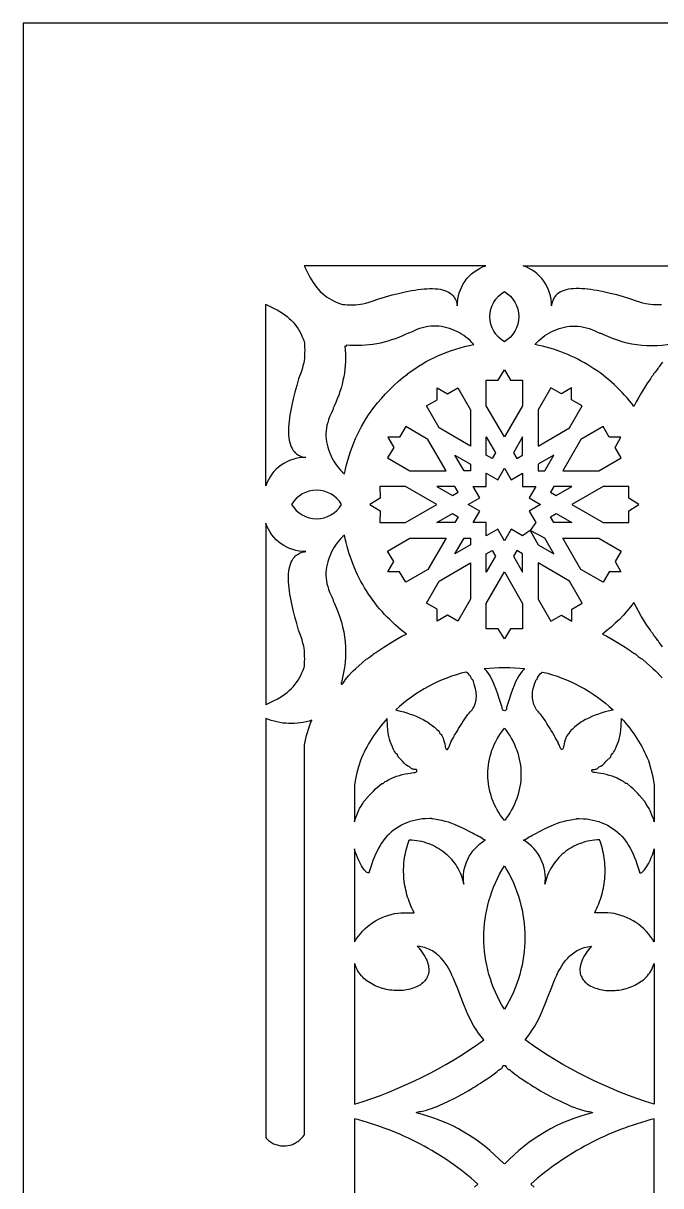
# Model space of a CAD drawing. Extents: x -580 to 993, y -400 to 388.
# Drawn here: x 598.1 to 676.9, y -149.1 to -5.3 of the extents above; entities that cross this region are included whole.
import ezdxf

# ---------------------------------------------------------------- set-up
doc = ezdxf.new("R2010")
doc.units = 0
doc.layers.add('LAYER_1', color=18, linetype='CONTINUOUS')

msp = doc.modelspace()

# ---------------------------------------------------------------- linework, layer by layer
at = {"layer": 'LAYER_1'}
for points in [[(598.06, -400.26), (993.06, -400.26), (993.06, -5.26), (598.06, -5.26)], [(643.39, -50.6), (643.92, -50.08), (644.47, -49.59), (645.03, -49.11), (645.62, -48.66), (645.59, -48.65), (646.04, -48.32), (646.5, -48), (646.97, -47.7), (647.45, -47.41), (647.93, -47.13), (648.43, -46.87), (648.93, -46.62), (649.44, -46.38), (649.96, -46.16), (650.49, -45.95), (651.03, -45.76), (651.57, -45.58), (652.12, -45.42), (652.67, -45.27), (653.24, -45.13), (653.81, -45.02), (653.58, -44.77), (653.35, -44.53), (653.1, -44.31), (652.84, -44.1), (652.58, -43.91), (652.3, -43.73), (652.02, -43.56), (651.73, -43.4), (651.43, -43.27), (651.12, -43.14), (650.81, -43.03), (650.49, -42.94), (650.16, -42.86), (649.83, -42.8), (649.5, -42.75), (649.16, -42.73), (648.82, -42.72), (648.48, -42.74), (648.13, -42.78), (647.79, -42.85), (647.45, -42.93), (647.1, -43.04), (646.76, -43.17), (646.41, -43.33), (646.17, -43.44), (645.96, -43.53), (645.79, -43.59), (645.69, -43.61), (645.59, -43.65), (645.41, -43.73), (644.98, -43.94), (644.53, -44.13), (644.09, -44.3), (643.64, -44.45), (643.18, -44.59), (642.72, -44.72), (642.26, -44.83), (641.8, -44.92), (641.33, -45), (640.86, -45.06), (640.39, -45.1), (639.91, -45.13), (639.44, -45.14), (638.97, -45.14), (638.49, -45.12), (638.02, -45.08), (638.03, -45.24), (637.87, -45.23), (637.91, -45.7), (637.93, -46.17), (637.94, -46.65), (637.92, -47.12), (637.9, -47.59), (637.85, -48.06), (637.79, -48.53), (637.71, -49), (637.62, -49.47), (637.51, -49.93), (637.39, -50.39), (637.25, -50.84), (637.09, -51.29), (636.92, -51.74), (636.73, -52.18), (636.53, -52.62), (636.44, -52.8), (636.42, -52.86), (636.41, -52.9), (636.39, -52.99), (636.32, -53.16), (636.23, -53.38), (636.12, -53.62), (635.97, -53.96), (635.84, -54.31), (635.73, -54.65), (635.64, -55), (635.58, -55.34), (635.53, -55.68), (635.52, -56.03), (635.52, -56.37), (635.55, -56.7), (635.59, -57.04), (635.65, -57.37), (635.73, -57.69), (635.83, -58.01), (635.94, -58.33), (636.06, -58.63), (636.2, -58.93), (636.35, -59.22), (636.52, -59.51), (636.7, -59.78), (636.9, -60.05), (637.11, -60.31), (637.33, -60.55), (637.56, -60.79), (637.81, -61.01), (637.93, -60.44), (638.06, -59.88), (638.21, -59.32), (638.37, -58.77), (638.55, -58.23), (638.75, -57.7), (638.96, -57.17), (639.18, -56.65), (639.41, -56.14), (639.66, -55.63), (639.93, -55.14), (640.21, -54.65), (640.5, -54.17), (640.8, -53.71), (641.11, -53.25), (641.44, -52.8), (641.45, -52.82), (641.91, -52.24), (642.38, -51.67), (642.88, -51.13)], [(657.59, -56.45), (655.35, -52.58), (655.35, -49.41), (656.82, -49.41), (657.59, -48.16), (658.37, -49.41), (659.83, -49.41), (659.83, -52.58)], [(653.42, -57.57), (649.54, -55.33), (647.96, -52.6), (649.26, -51.84), (649.26, -50.37), (650.54, -51.11), (651.84, -50.35), (653.42, -53.09)], [(661.77, -57.57), (665.65, -55.33), (667.23, -52.6), (665.92, -51.84), (665.92, -50.37), (664.65, -51.11), (663.35, -50.35), (661.77, -53.09)], [(650.37, -60.63), (648.13, -56.75), (645.39, -55.17), (644.63, -56.47), (643.17, -56.47), (643.9, -57.74), (643.15, -59.04), (645.89, -60.63)], [(667.06, -56.75), (664.82, -60.63), (669.3, -60.63), (672.04, -59.04), (671.29, -57.74), (672.02, -56.47), (670.55, -56.47), (669.8, -55.17)], [(656.07, -59.1), (655.35, -58.69), (655.35, -56.44), (656.48, -58.39)], [(659.12, -59.1), (659.83, -58.69), (659.83, -56.44), (658.71, -58.39)], [(653.42, -60.63), (652.6, -60.63), (651.48, -58.68), (653.42, -59.8)], [(661.77, -60.63), (662.59, -60.63), (663.71, -58.68), (661.77, -59.8)], [(663.71, -70.92), (662.59, -68.98), (660.8, -68.01), (659.84, -68.68), (658.42, -67.86), (657.6, -69.28), (656.77, -67.86), (655.35, -68.68), (655.35, -67.04), (653.72, -67.04), (654.54, -65.62), (653.12, -64.8), (654.54, -63.98), (653.72, -62.56), (655.35, -62.56), (655.35, -60.92), (656.77, -61.74), (657.59, -60.32), (658.42, -61.74), (659.83, -60.92), (659.83, -62.56), (661.47, -62.56), (660.65, -63.98), (662.07, -64.8), (660.65, -65.62), (661.47, -67.04), (660.8, -68.01), (661.77, -69.8)], [(649.25, -64.8), (645.37, -62.56), (642.2, -62.56), (642.21, -64.03), (640.95, -64.8), (642.21, -65.57), (642.2, -67.04), (645.37, -67.04)], [(651.89, -63.27), (651.48, -62.56), (649.24, -62.56), (651.18, -63.68)], [(663.3, -63.27), (664.01, -63.68), (665.95, -62.56), (663.71, -62.56)], [(674.24, -64.8), (672.98, -64.03), (672.99, -62.56), (669.82, -62.56), (665.94, -64.8), (669.82, -67.04), (672.99, -67.04), (672.98, -65.57)], [(651.89, -66.33), (651.48, -67.04), (649.24, -67.04), (651.18, -65.92)], [(663.3, -66.33), (664.01, -65.92), (665.95, -67.04), (663.71, -67.04)], [(650.37, -68.97), (648.13, -72.85), (645.39, -74.43), (644.63, -73.13), (643.17, -73.13), (643.9, -71.86), (643.15, -70.56), (645.89, -68.97)], [(653.42, -68.97), (653.42, -69.8), (651.48, -70.92), (652.6, -68.97)], [(667.06, -72.85), (664.82, -68.98), (669.3, -68.98), (672.04, -70.56), (671.29, -71.86), (672.02, -73.13), (670.55, -73.13), (669.8, -74.43)], [(656.07, -70.5), (656.48, -71.21), (655.35, -73.16), (655.35, -70.91)], [(659.12, -70.5), (658.71, -71.21), (659.84, -73.16), (659.84, -70.91)], [(649.54, -74.27), (653.42, -72.03), (653.42, -76.51), (651.84, -79.25), (650.54, -78.49), (649.26, -79.23), (649.26, -77.76), (647.96, -77.01)], [(657.6, -81.44), (656.82, -80.19), (655.35, -80.19), (655.35, -77.03), (657.6, -73.15), (659.84, -77.03), (659.84, -80.19), (658.37, -80.19)], [(665.65, -74.27), (661.77, -72.03), (661.77, -76.51), (663.35, -79.25), (664.65, -78.49), (665.93, -79.23), (665.93, -77.76), (667.23, -77.01)], [(644.15, -90.2), (644.41, -90.28), (644.74, -90.37), (645.14, -90.47), (645.54, -90.59), (645.95, -90.73), (646.37, -90.88), (646.77, -91.05), (647.16, -91.22), (647.54, -91.41), (647.89, -91.59), (648.12, -91.74), (648.38, -91.93), (648.66, -92.14), (648.93, -92.37), (649.18, -92.59), (649.38, -92.78), (649.51, -92.93), (649.55, -92.99), (649.56, -93.03), (649.57, -93.07), (649.6, -93.12), (649.63, -93.16), (649.67, -93.19), (649.71, -93.22), (649.76, -93.26), (649.84, -93.38), (649.93, -93.53), (650.01, -93.72), (650.08, -93.93), (650.15, -94.16), (650.21, -94.4), (650.25, -94.64), (650.28, -94.79), (650.32, -94.93), (650.37, -95.03), (650.42, -95.1), (650.45, -95.12), (650.48, -95.13), (650.51, -95.13), (650.54, -95.11), (650.58, -95.07), (650.61, -95.02), (650.7, -94.85), (650.83, -94.55), (650.92, -94.31), (650.95, -94.22), (651.01, -94.1), (651.09, -93.97), (651.17, -93.84), (651.3, -93.63), (651.35, -93.54), (651.36, -93.48), (651.38, -93.42), (651.43, -93.33), (651.51, -93.2), (651.61, -93.07), (651.78, -92.82), (651.83, -92.73), (651.85, -92.68), (651.87, -92.62), (651.93, -92.51), (652.14, -92.21), (652.34, -91.91), (652.4, -91.81), (652.42, -91.75), (652.45, -91.68), (652.52, -91.56), (652.78, -91.2), (653.09, -90.8), (653.24, -90.62), (653.38, -90.47), (653.5, -90.34), (653.61, -90.2), (653.71, -90.05), (653.8, -89.89), (653.88, -89.72), (653.94, -89.54), (654, -89.36), (654.05, -89.17), (654.09, -88.98), (654.11, -88.78), (654.13, -88.59), (654.13, -88.39), (654.12, -88.19), (654.1, -87.98), (654.07, -87.79), (654.02, -87.59), (653.87, -87.03), (653.76, -86.69), (653.72, -86.58), (653.68, -86.51), (653.64, -86.46), (653.6, -86.44), (653.55, -86.41), (653.52, -86.36), (653.49, -86.3), (653.48, -86.24), (653.48, -86.2), (653.46, -86.15), (653.39, -86.04), (653.29, -85.9), (653.17, -85.77), (652.99, -85.61), (652.92, -85.56), (652.86, -85.53), (652.26, -85.68), (651.65, -85.86), (651.06, -86.05), (650.47, -86.27), (649.89, -86.5), (649.32, -86.75), (648.75, -87.02), (648.2, -87.3), (647.65, -87.6), (647.12, -87.93), (646.59, -88.26), (646.08, -88.62), (645.58, -88.99), (645.09, -89.38), (644.62, -89.78)], [(657.6, -90.31), (657.47, -90.28), (657.42, -90.25), (657.39, -90.21), (657.35, -90.15), (657.33, -90.09), (657.33, -90.03), (657.33, -89.9), (657.01, -88.92), (656.79, -88.26), (656.58, -87.69), (656.39, -87.18), (656.2, -86.74), (656.01, -86.35), (655.82, -86.01), (655.62, -85.7), (655.41, -85.43), (655.25, -85.24), (655.11, -85.1), (655.7, -85.04), (656.31, -84.99), (656.93, -84.96), (657.6, -84.95), (658.26, -84.96), (658.88, -84.99), (659.49, -85.04), (660.08, -85.1), (659.94, -85.24), (659.78, -85.43), (659.57, -85.7), (659.37, -86.01), (659.18, -86.35), (658.99, -86.74), (658.8, -87.18), (658.61, -87.69), (658.4, -88.26), (658.18, -88.92), (657.86, -89.9), (657.86, -90.03), (657.86, -90.09), (657.84, -90.15), (657.8, -90.21), (657.77, -90.25), (657.75, -90.27), (657.72, -90.28)], [(671.04, -90.2), (670.78, -90.28), (670.45, -90.37), (670.05, -90.47), (669.65, -90.59), (669.24, -90.73), (668.82, -90.88), (668.42, -91.05), (668.03, -91.22), (667.65, -91.41), (667.3, -91.59), (667.07, -91.74), (666.81, -91.93), (666.53, -92.14), (666.26, -92.37), (666.01, -92.59), (665.81, -92.78), (665.68, -92.93), (665.64, -92.99), (665.63, -93.03), (665.62, -93.07), (665.6, -93.12), (665.56, -93.16), (665.52, -93.19), (665.48, -93.22), (665.43, -93.26), (665.35, -93.38), (665.26, -93.53), (665.18, -93.72), (665.11, -93.93), (665.04, -94.16), (664.98, -94.4), (664.94, -94.64), (664.91, -94.79), (664.87, -94.93), (664.82, -95.03), (664.77, -95.1), (664.74, -95.12), (664.71, -95.13), (664.68, -95.13), (664.65, -95.11), (664.61, -95.07), (664.58, -95.02), (664.49, -94.85), (664.36, -94.55), (664.27, -94.31), (664.24, -94.22), (664.18, -94.1), (664.1, -93.97), (664.02, -93.84), (663.89, -93.63), (663.85, -93.54), (663.83, -93.48), (663.81, -93.42), (663.76, -93.33), (663.68, -93.2), (663.58, -93.07), (663.41, -92.82), (663.36, -92.73), (663.34, -92.68), (663.32, -92.62), (663.26, -92.51), (663.05, -92.21), (662.85, -91.91), (662.79, -91.81), (662.77, -91.75), (662.74, -91.68), (662.67, -91.56), (662.41, -91.2), (662.1, -90.8), (661.95, -90.62), (661.81, -90.47), (661.69, -90.34), (661.58, -90.2), (661.48, -90.05), (661.39, -89.89), (661.31, -89.72), (661.25, -89.54), (661.19, -89.36), (661.14, -89.17), (661.1, -88.98), (661.08, -88.78), (661.06, -88.59), (661.06, -88.39), (661.07, -88.19), (661.09, -87.98), (661.12, -87.79), (661.17, -87.59), (661.32, -87.03), (661.43, -86.69), (661.47, -86.58), (661.51, -86.51), (661.55, -86.46), (661.59, -86.44), (661.64, -86.41), (661.67, -86.36), (661.7, -86.3), (661.71, -86.24), (661.71, -86.2), (661.73, -86.15), (661.8, -86.04), (661.9, -85.9), (662.03, -85.77), (662.2, -85.61), (662.27, -85.56), (662.33, -85.53), (662.93, -85.68), (663.54, -85.86), (664.13, -86.05), (664.72, -86.27), (665.3, -86.5), (665.87, -86.75), (666.44, -87.02), (666.99, -87.3), (667.54, -87.6), (668.07, -87.93), (668.6, -88.26), (669.11, -88.62), (669.61, -88.99), (670.1, -89.38), (670.57, -89.78)], [(628.06, -143.13), (628.16, -143.25), (628.28, -143.37), (628.39, -143.47), (628.51, -143.57), (628.64, -143.66), (628.77, -143.74), (628.9, -143.82), (629.04, -143.88), (629.17, -143.94), (629.32, -144), (629.46, -144.04), (629.6, -144.08), (629.9, -144.14), (630.19, -144.16), (630.49, -144.16), (630.78, -144.12), (631.07, -144.06), (631.36, -143.97), (631.5, -143.92), (631.63, -143.85), (631.76, -143.78), (631.89, -143.71), (632.02, -143.62), (632.14, -143.53), (632.25, -143.44), (632.37, -143.33), (632.54, -143.16), (632.7, -142.98), (632.81, -142.83), (632.87, -142.7), (632.87, -94.52), (632.95, -94.13), (633.03, -93.75), (633.12, -93.37), (633.23, -92.99), (633.35, -92.61), (633.48, -92.24), (633.62, -91.87), (633.78, -91.5), (633.42, -91.61), (633.07, -91.7), (632.71, -91.77), (632.35, -91.83), (631.99, -91.87), (631.63, -91.9), (631.26, -91.9), (630.9, -91.9), (630.53, -91.87), (630.17, -91.84), (629.81, -91.78), (629.45, -91.71), (629.1, -91.62), (628.75, -91.52), (628.4, -91.4), (628.06, -91.26)], [(639.05, -104.05), (639.12, -103.79), (639.22, -103.52), (639.34, -103.22), (639.48, -102.89), (639.56, -102.7), (639.59, -102.59), (639.62, -102.54), (639.68, -102.43), (639.88, -102.11), (640.08, -101.8), (640.14, -101.69), (640.17, -101.64), (640.17, -101.62), (640.18, -101.59), (640.26, -101.49), (640.86, -100.81), (641.1, -100.54), (641.38, -100.26), (641.66, -99.99), (641.9, -99.77), (642.41, -99.33), (642.5, -99.33), (642.55, -99.32), (642.6, -99.3), (642.65, -99.26), (642.7, -99.21), (642.76, -99.15), (642.85, -99.09), (642.95, -99.03), (643.06, -98.98), (643.27, -98.88), (643.43, -98.79), (643.65, -98.67), (643.94, -98.55), (644.26, -98.43), (644.61, -98.32), (644.96, -98.22), (645.31, -98.13), (645.64, -98.07), (645.93, -98.03), (646.16, -98), (646.37, -97.97), (646.54, -97.94), (646.64, -97.91), (646.7, -97.87), (646.74, -97.83), (646.77, -97.78), (646.78, -97.73), (646.78, -97.68), (646.76, -97.64), (646.73, -97.61), (646.68, -97.6), (646.44, -97.57), (646.33, -97.55), (646.24, -97.53), (646.16, -97.5), (646.09, -97.46), (646.03, -97.42), (645.99, -97.38), (645.94, -97.32), (645.87, -97.26), (645.78, -97.22), (645.7, -97.19), (645.66, -97.17), (645.59, -97.13), (645.41, -96.99), (645.2, -96.8), (644.98, -96.57), (644.44, -96), (644.38, -95.82), (644.35, -95.75), (644.32, -95.7), (644.28, -95.66), (644.24, -95.65), (644.22, -95.63), (644.18, -95.6), (644.08, -95.46), (643.97, -95.26), (643.84, -95.01), (643.71, -94.72), (643.59, -94.42), (643.47, -94.12), (643.38, -93.84), (643.29, -93.49), (643.22, -93.1), (643.17, -92.66), (643.13, -92.18), (643.09, -91.28), (642.83, -91.58), (642.57, -91.88), (642.32, -92.18), (642.08, -92.49), (641.85, -92.8), (641.63, -93.11), (641.41, -93.44), (641.19, -93.76), (640.99, -94.09), (640.79, -94.42), (640.6, -94.76), (640.42, -95.09), (640.25, -95.44), (640.08, -95.78), (639.92, -96.13), (639.77, -96.48), (639.54, -97.24), (639.35, -97.99), (639.18, -98.74), (639.05, -99.51)], [(676.14, -104.05), (676.07, -103.79), (675.97, -103.52), (675.85, -103.22), (675.71, -102.89), (675.63, -102.7), (675.6, -102.59), (675.57, -102.54), (675.51, -102.43), (675.31, -102.11), (675.11, -101.8), (675.05, -101.69), (675.02, -101.64), (675.02, -101.62), (675.01, -101.59), (674.93, -101.49), (674.33, -100.81), (674.09, -100.54), (673.81, -100.26), (673.53, -99.99), (673.29, -99.77), (672.78, -99.33), (672.69, -99.33), (672.64, -99.32), (672.59, -99.3), (672.54, -99.26), (672.49, -99.21), (672.43, -99.15), (672.34, -99.09), (672.24, -99.03), (672.13, -98.98), (671.92, -98.88), (671.76, -98.79), (671.54, -98.67), (671.26, -98.55), (670.93, -98.43), (670.58, -98.32), (670.23, -98.22), (669.88, -98.13), (669.55, -98.07), (669.26, -98.03), (669.03, -98), (668.82, -97.97), (668.65, -97.94), (668.55, -97.91), (668.49, -97.87), (668.45, -97.83), (668.42, -97.78), (668.41, -97.73), (668.41, -97.68), (668.43, -97.64), (668.46, -97.61), (668.51, -97.6), (668.75, -97.57), (668.86, -97.55), (668.95, -97.53), (669.03, -97.5), (669.1, -97.46), (669.16, -97.42), (669.2, -97.38), (669.25, -97.32), (669.32, -97.26), (669.41, -97.22), (669.49, -97.19), (669.53, -97.17), (669.6, -97.13), (669.78, -96.99), (669.99, -96.8), (670.21, -96.57), (670.75, -96), (670.81, -95.82), (670.84, -95.75), (670.87, -95.7), (670.91, -95.66), (670.95, -95.65), (670.97, -95.63), (671.01, -95.6), (671.11, -95.46), (671.22, -95.26), (671.35, -95.01), (671.48, -94.72), (671.6, -94.42), (671.72, -94.12), (671.81, -93.84), (671.9, -93.49), (671.97, -93.1), (672.02, -92.66), (672.06, -92.18), (672.1, -91.28), (672.36, -91.58), (672.62, -91.88), (672.87, -92.18), (673.11, -92.49), (673.34, -92.8), (673.56, -93.11), (673.78, -93.44), (674, -93.76), (674.2, -94.09), (674.4, -94.42), (674.59, -94.76), (674.77, -95.09), (674.94, -95.44), (675.11, -95.78), (675.27, -96.13), (675.42, -96.48), (675.65, -97.24), (675.84, -97.99), (676.01, -98.74), (676.14, -99.51)], [(657.6, -103.9), (657.35, -103.58), (657.12, -103.26), (656.9, -102.92), (656.7, -102.59), (656.52, -102.24), (656.35, -101.89), (656.2, -101.53), (656.06, -101.17), (655.94, -100.81), (655.84, -100.44), (655.75, -100.07), (655.68, -99.7), (655.62, -99.32), (655.58, -98.95), (655.56, -98.57), (655.55, -98.19), (655.56, -97.81), (655.58, -97.44), (655.62, -97.06), (655.68, -96.69), (655.75, -96.31), (655.84, -95.94), (655.94, -95.58), (656.06, -95.21), (656.2, -94.85), (656.35, -94.5), (656.52, -94.14), (656.7, -93.8), (656.9, -93.46), (657.12, -93.13), (657.35, -92.8), (657.6, -92.48), (657.84, -92.8), (658.07, -93.13), (658.29, -93.46), (658.49, -93.8), (658.67, -94.14), (658.84, -94.5), (658.99, -94.85), (659.13, -95.21), (659.25, -95.58), (659.35, -95.94), (659.44, -96.31), (659.51, -96.69), (659.57, -97.06), (659.61, -97.44), (659.63, -97.81), (659.64, -98.19), (659.63, -98.57), (659.61, -98.95), (659.57, -99.32), (659.51, -99.7), (659.44, -100.07), (659.35, -100.44), (659.25, -100.81), (659.13, -101.17), (658.99, -101.53), (658.84, -101.89), (658.67, -102.24), (658.49, -102.59), (658.29, -102.92), (658.07, -103.26), (657.84, -103.58)], [(639.05, -118.92), (639.27, -118.57), (639.51, -118.23), (639.77, -117.9), (640.04, -117.59), (640.34, -117.3), (640.65, -117.03), (640.97, -116.77), (641.31, -116.53), (641.66, -116.31), (642.02, -116.11), (642.39, -115.93), (642.78, -115.77), (643.17, -115.63), (643.58, -115.52), (643.99, -115.42), (644.4, -115.35), (644.79, -115.33), (645.24, -115.32), (646.39, -115.31), (646.41, -115.26), (646.27, -115), (646.15, -114.73), (646.03, -114.46), (645.92, -114.19), (645.81, -113.92), (645.71, -113.65), (645.62, -113.37), (645.54, -113.09), (645.47, -112.81), (645.4, -112.53), (645.34, -112.25), (645.29, -111.97), (645.24, -111.68), (645.2, -111.4), (645.17, -111.11), (645.15, -110.83), (645.14, -110.54), (645.13, -110.25), (645.13, -109.97), (645.14, -109.68), (645.15, -109.39), (645.17, -109.1), (645.2, -108.82), (645.24, -108.53), (645.29, -108.25), (645.34, -107.96), (645.4, -107.68), (645.47, -107.4), (645.55, -107.11), (645.63, -106.83), (645.72, -106.56), (645.82, -106.28), (646.13, -106.29), (646.44, -106.32), (646.74, -106.36), (647.04, -106.41), (647.33, -106.47), (647.62, -106.55), (647.91, -106.64), (648.19, -106.73), (648.46, -106.84), (648.73, -106.96), (649, -107.09), (649.25, -107.23), (649.5, -107.38), (649.74, -107.54), (649.98, -107.71), (650.21, -107.89), (650.43, -108.07), (650.64, -108.27), (650.84, -108.47), (651.04, -108.69), (651.22, -108.91), (651.4, -109.14), (651.57, -109.37), (651.72, -109.61), (651.87, -109.86), (652, -110.12), (652.13, -110.38), (652.24, -110.65), (652.34, -110.92), (652.43, -111.2), (652.51, -111.49), (652.57, -111.78), (652.55, -111.58), (652.53, -111.38), (652.52, -111.17), (652.52, -110.97), (652.54, -110.57), (652.59, -110.18), (652.67, -109.79), (652.77, -109.41), (652.91, -109.04), (653.07, -108.67), (653.25, -108.32), (653.47, -107.99), (653.7, -107.66), (653.97, -107.36), (654.25, -107.07), (654.56, -106.8), (654.89, -106.55), (655.06, -106.43), (655.24, -106.32), (655.13, -106.29), (655.03, -106.25), (654.83, -106.12), (654.54, -105.92), (654.44, -105.86), (654.38, -105.84), (654.32, -105.82), (654.2, -105.76), (653.87, -105.58), (653.64, -105.45), (653.33, -105.29), (652.63, -104.94), (651.44, -104.4), (651.02, -104.23), (650.68, -104.11), (650.32, -104.01), (649.85, -103.91), (649.35, -103.81), (648.95, -103.75), (648.71, -103.71), (648.63, -103.69), (648.59, -103.67), (648.51, -103.66), (648.35, -103.66), (647.82, -103.68), (647.43, -103.71), (647.04, -103.76), (646.65, -103.84), (646.27, -103.93), (645.9, -104.04), (645.54, -104.17), (645.19, -104.32), (644.85, -104.49), (644.52, -104.68), (644.2, -104.88), (643.89, -105.1), (643.6, -105.33), (643.32, -105.58), (643.06, -105.85), (642.81, -106.13), (642.59, -106.42), (642.4, -106.69), (642.22, -106.99), (642.03, -107.33), (641.84, -107.69), (641.66, -108.07), (641.49, -108.46), (641.33, -108.86), (641.19, -109.25), (640.88, -110.25), (640.86, -110.33), (640.84, -110.36), (640.82, -110.38), (640.79, -110.38), (640.76, -110.39), (640.68, -110.37), (640.59, -110.31), (640.49, -110.23), (640.37, -110.12), (640.24, -109.98), (640.08, -109.76), (639.91, -109.49), (639.74, -109.18), (639.57, -108.84), (639.42, -108.49), (639.28, -108.13), (639.15, -107.77), (639.05, -107.42)], [(676.14, -118.92), (675.92, -118.57), (675.68, -118.23), (675.42, -117.9), (675.15, -117.59), (674.85, -117.3), (674.54, -117.03), (674.22, -116.77), (673.88, -116.53), (673.53, -116.31), (673.17, -116.11), (672.8, -115.93), (672.41, -115.77), (672.02, -115.63), (671.61, -115.52), (671.2, -115.42), (670.79, -115.35), (670.4, -115.33), (669.95, -115.32), (668.8, -115.31), (668.78, -115.26), (668.92, -115), (669.04, -114.73), (669.16, -114.46), (669.27, -114.19), (669.38, -113.92), (669.48, -113.65), (669.57, -113.37), (669.65, -113.09), (669.72, -112.81), (669.79, -112.53), (669.85, -112.25), (669.9, -111.97), (669.95, -111.68), (669.99, -111.4), (670.02, -111.11), (670.04, -110.83), (670.05, -110.54), (670.06, -110.25), (670.06, -109.97), (670.05, -109.68), (670.04, -109.39), (670.02, -109.1), (669.99, -108.82), (669.95, -108.53), (669.9, -108.25), (669.85, -107.96), (669.79, -107.68), (669.72, -107.4), (669.64, -107.11), (669.56, -106.83), (669.47, -106.56), (669.37, -106.28), (669.06, -106.29), (668.75, -106.32), (668.45, -106.36), (668.15, -106.41), (667.86, -106.47), (667.57, -106.55), (667.28, -106.64), (667, -106.73), (666.73, -106.84), (666.46, -106.96), (666.19, -107.09), (665.94, -107.23), (665.69, -107.38), (665.45, -107.54), (665.21, -107.71), (664.98, -107.89), (664.76, -108.07), (664.55, -108.27), (664.35, -108.47), (664.15, -108.69), (663.97, -108.91), (663.79, -109.14), (663.62, -109.37), (663.47, -109.61), (663.32, -109.86), (663.19, -110.12), (663.06, -110.38), (662.95, -110.65), (662.85, -110.92), (662.76, -111.2), (662.68, -111.49), (662.62, -111.78), (662.64, -111.58), (662.66, -111.38), (662.67, -111.17), (662.67, -110.97), (662.65, -110.57), (662.6, -110.18), (662.52, -109.79), (662.42, -109.41), (662.28, -109.04), (662.12, -108.67), (661.94, -108.32), (661.72, -107.99), (661.49, -107.66), (661.22, -107.36), (660.94, -107.07), (660.63, -106.8), (660.3, -106.55), (660.13, -106.43), (659.95, -106.32), (660.06, -106.29), (660.16, -106.25), (660.36, -106.12), (660.65, -105.92), (660.75, -105.86), (660.81, -105.84), (660.87, -105.82), (660.99, -105.76), (661.32, -105.58), (661.55, -105.45), (661.86, -105.29), (662.56, -104.94), (663.75, -104.4), (664.17, -104.23), (664.51, -104.11), (664.87, -104.01), (665.34, -103.91), (665.84, -103.81), (666.24, -103.75), (666.48, -103.71), (666.56, -103.69), (666.6, -103.67), (666.68, -103.66), (666.84, -103.66), (667.37, -103.68), (667.76, -103.71), (668.15, -103.76), (668.54, -103.84), (668.92, -103.93), (669.29, -104.04), (669.65, -104.17), (670, -104.32), (670.34, -104.49), (670.67, -104.68), (670.99, -104.88), (671.3, -105.1), (671.59, -105.33), (671.87, -105.58), (672.13, -105.85), (672.38, -106.13), (672.6, -106.42), (672.79, -106.69), (672.97, -106.99), (673.16, -107.33), (673.35, -107.69), (673.53, -108.07), (673.7, -108.46), (673.86, -108.86), (674, -109.25), (674.31, -110.25), (674.33, -110.33), (674.35, -110.36), (674.37, -110.38), (674.4, -110.38), (674.43, -110.39), (674.51, -110.37), (674.6, -110.31), (674.7, -110.23), (674.82, -110.12), (674.95, -109.98), (675.11, -109.76), (675.28, -109.49), (675.45, -109.18), (675.62, -108.84), (675.77, -108.49), (675.91, -108.13), (676.04, -107.77), (676.14, -107.42)], [(657.6, -127.25), (657.29, -126.73), (657, -126.21), (656.73, -125.68), (656.48, -125.14), (656.25, -124.6), (656.05, -124.05), (655.86, -123.49), (655.69, -122.94), (655.54, -122.38), (655.41, -121.81), (655.3, -121.24), (655.21, -120.67), (655.14, -120.1), (655.09, -119.53), (655.06, -118.95), (655.05, -118.38), (655.06, -117.8), (655.09, -117.23), (655.14, -116.65), (655.21, -116.08), (655.3, -115.51), (655.41, -114.94), (655.54, -114.38), (655.69, -113.82), (655.86, -113.26), (656.05, -112.71), (656.25, -112.16), (656.48, -111.62), (656.73, -111.08), (657, -110.55), (657.29, -110.03), (657.6, -109.51), (657.9, -110.03), (658.19, -110.55), (658.46, -111.08), (658.71, -111.62), (658.94, -112.16), (659.15, -112.71), (659.33, -113.26), (659.5, -113.82), (659.65, -114.38), (659.78, -114.94), (659.89, -115.51), (659.98, -116.08), (660.05, -116.65), (660.1, -117.23), (660.13, -117.8), (660.14, -118.38), (660.13, -118.95), (660.1, -119.53), (660.05, -120.1), (659.98, -120.67), (659.89, -121.24), (659.78, -121.81), (659.65, -122.38), (659.5, -122.94), (659.33, -123.49), (659.15, -124.05), (658.94, -124.6), (658.71, -125.14), (658.46, -125.68), (658.19, -126.21), (657.9, -126.73)], [(639.05, -138.99), (640.12, -138.65), (641.19, -138.28), (642.25, -137.9), (643.3, -137.5), (644.34, -137.07), (645.37, -136.62), (646.39, -136.16), (647.4, -135.67), (648.4, -135.16), (649.38, -134.63), (650.36, -134.08), (651.32, -133.51), (652.27, -132.92), (653.21, -132.32), (654.13, -131.69), (655.04, -131.04), (654.71, -130.63), (654.39, -130.21), (654.1, -129.77), (653.83, -129.33), (653.58, -128.88), (653.35, -128.43), (653.12, -127.97), (652.92, -127.5), (652.53, -126.57), (652.17, -125.65), (651.82, -124.74), (651.48, -123.87), (651.3, -123.44), (651.11, -123.03), (650.92, -122.64), (650.71, -122.26), (650.5, -121.89), (650.27, -121.55), (650.02, -121.22), (649.76, -120.92), (649.62, -120.77), (649.48, -120.63), (649.33, -120.5), (649.18, -120.38), (649.02, -120.26), (648.85, -120.14), (648.68, -120.04), (648.5, -119.94), (648.32, -119.85), (648.12, -119.77), (647.92, -119.69), (647.72, -119.62), (647.5, -119.56), (647.28, -119.51), (647.05, -119.47), (646.81, -119.43), (647.04, -119.7), (647.25, -119.96), (647.44, -120.22), (647.6, -120.47), (647.75, -120.72), (647.87, -120.96), (647.98, -121.19), (648.07, -121.41), (648.14, -121.63), (648.19, -121.85), (648.22, -122.05), (648.24, -122.25), (648.24, -122.44), (648.23, -122.63), (648.2, -122.81), (648.16, -122.98), (648.1, -123.14), (648.03, -123.3), (647.95, -123.45), (647.85, -123.6), (647.74, -123.73), (647.62, -123.86), (647.49, -123.99), (647.35, -124.1), (647.2, -124.21), (647.04, -124.31), (646.88, -124.4), (646.7, -124.49), (646.52, -124.57), (646.32, -124.64), (646.13, -124.7), (645.92, -124.76), (645.71, -124.81), (645.5, -124.85), (645.28, -124.88), (645.06, -124.91), (644.83, -124.93), (644.6, -124.94), (644.37, -124.94), (644.14, -124.93), (643.9, -124.92), (643.67, -124.9), (643.43, -124.87), (643.2, -124.83), (642.96, -124.79), (642.73, -124.73), (642.5, -124.67), (642.27, -124.6), (642.04, -124.52), (641.82, -124.43), (641.6, -124.34), (641.39, -124.23), (641.18, -124.12), (640.97, -124), (640.78, -123.87), (640.58, -123.74), (640.4, -123.59), (640.22, -123.43), (640.06, -123.27), (639.9, -123.1), (639.75, -122.92), (639.61, -122.73), (639.48, -122.53), (639.36, -122.32), (639.25, -122.08), (639.17, -121.86), (639.11, -121.69), (639.05, -121.58)], [(676.14, -138.99), (675.07, -138.65), (674, -138.28), (672.94, -137.9), (671.89, -137.5), (670.85, -137.07), (669.82, -136.62), (668.8, -136.16), (667.79, -135.67), (666.79, -135.16), (665.81, -134.63), (664.83, -134.08), (663.87, -133.51), (662.92, -132.92), (661.98, -132.32), (661.06, -131.69), (660.15, -131.04), (660.48, -130.63), (660.8, -130.21), (661.09, -129.77), (661.36, -129.33), (661.61, -128.88), (661.84, -128.43), (662.07, -127.97), (662.27, -127.5), (662.66, -126.57), (663.02, -125.65), (663.37, -124.74), (663.71, -123.87), (663.89, -123.44), (664.08, -123.03), (664.27, -122.64), (664.48, -122.26), (664.69, -121.89), (664.92, -121.55), (665.17, -121.22), (665.43, -120.92), (665.57, -120.77), (665.71, -120.63), (665.86, -120.5), (666.01, -120.38), (666.17, -120.26), (666.34, -120.14), (666.51, -120.04), (666.69, -119.94), (666.87, -119.85), (667.07, -119.77), (667.27, -119.69), (667.47, -119.62), (667.69, -119.56), (667.91, -119.51), (668.14, -119.47), (668.38, -119.43), (668.15, -119.7), (667.94, -119.96), (667.75, -120.22), (667.59, -120.47), (667.44, -120.72), (667.32, -120.96), (667.21, -121.19), (667.12, -121.41), (667.05, -121.63), (667, -121.85), (666.97, -122.05), (666.95, -122.25), (666.95, -122.44), (666.96, -122.63), (666.99, -122.81), (667.03, -122.98), (667.09, -123.14), (667.16, -123.3), (667.24, -123.45), (667.34, -123.6), (667.45, -123.73), (667.57, -123.86), (667.7, -123.99), (667.84, -124.1), (667.99, -124.21), (668.15, -124.31), (668.31, -124.4), (668.49, -124.49), (668.68, -124.57), (668.87, -124.64), (669.06, -124.7), (669.27, -124.76), (669.48, -124.81), (669.69, -124.85), (669.91, -124.88), (670.13, -124.91), (670.36, -124.93), (670.59, -124.94), (670.82, -124.94), (671.05, -124.93), (671.29, -124.92), (671.52, -124.9), (671.76, -124.87), (671.99, -124.83), (672.23, -124.79), (672.46, -124.73), (672.69, -124.67), (672.92, -124.6), (673.15, -124.52), (673.37, -124.43), (673.59, -124.34), (673.8, -124.23), (674.01, -124.12), (674.22, -124), (674.41, -123.87), (674.61, -123.74), (674.79, -123.59), (674.97, -123.43), (675.13, -123.27), (675.29, -123.1), (675.44, -122.92), (675.58, -122.73), (675.71, -122.53), (675.83, -122.32), (675.94, -122.08), (676.02, -121.86), (676.08, -121.69), (676.14, -121.58)], [(657.6, -146.36), (657.51, -146.35), (656.96, -145.79), (656.39, -145.24), (655.8, -144.72), (655.2, -144.22), (654.57, -143.74), (653.93, -143.28), (653.27, -142.85), (652.59, -142.44), (651.9, -142.06), (651.2, -141.69), (650.48, -141.36), (649.75, -141.05), (649, -140.76), (648.25, -140.5), (647.48, -140.27), (646.7, -140.07), (646.71, -140.04), (646.73, -140.02), (646.8, -139.98), (646.92, -139.94), (647.09, -139.91), (647.27, -139.89), (647.47, -139.84), (647.94, -139.72), (648.41, -139.58), (648.62, -139.51), (648.8, -139.44), (649, -139.36), (649.13, -139.33), (649.18, -139.31), (649.27, -139.28), (649.52, -139.17), (650.67, -138.63), (651.4, -138.28), (652.01, -137.95), (652.83, -137.5), (653.13, -137.33), (653.44, -137.12), (653.69, -136.96), (653.79, -136.91), (653.84, -136.89), (653.88, -136.88), (653.94, -136.86), (654.01, -136.81), (654.07, -136.76), (654.22, -136.65), (654.37, -136.55), (654.64, -136.38), (655.05, -136.11), (655.46, -135.84), (655.71, -135.68), (655.98, -135.5), (656.35, -135.22), (656.69, -134.96), (656.8, -134.86), (656.86, -134.8), (656.89, -134.76), (656.94, -134.73), (656.98, -134.71), (657.03, -134.7), (657.07, -134.69), (657.13, -134.66), (657.19, -134.61), (657.25, -134.55), (657.31, -134.49), (657.36, -134.42), (657.4, -134.35), (657.42, -134.28), (657.43, -134.24), (657.46, -134.22), (657.51, -134.21), (657.6, -134.22), (657.68, -134.21), (657.73, -134.22), (657.76, -134.24), (657.77, -134.28), (657.79, -134.35), (657.83, -134.42), (657.88, -134.49), (657.94, -134.55), (658, -134.61), (658.06, -134.66), (658.12, -134.69), (658.16, -134.7), (658.21, -134.71), (658.25, -134.73), (658.3, -134.76), (658.33, -134.8), (658.39, -134.86), (658.5, -134.96), (658.84, -135.22), (659.21, -135.5), (659.36, -135.61), (659.48, -135.68), (659.73, -135.84), (660.14, -136.11), (660.55, -136.38), (660.82, -136.55), (660.97, -136.65), (661.12, -136.76), (661.25, -136.86), (661.31, -136.88), (661.35, -136.89), (661.4, -136.91), (661.5, -136.96), (661.75, -137.12), (662.06, -137.33), (662.36, -137.5), (663.18, -137.95), (663.79, -138.28), (664.52, -138.63), (665.67, -139.17), (665.92, -139.28), (666.01, -139.31), (666.06, -139.33), (666.19, -139.36), (666.39, -139.44), (666.57, -139.51), (666.78, -139.58), (667.25, -139.72), (667.72, -139.84), (667.92, -139.89), (668.1, -139.91), (668.27, -139.94), (668.39, -139.98), (668.46, -140.02), (668.48, -140.04), (668.49, -140.07), (667.71, -140.27), (666.94, -140.5), (666.19, -140.76), (665.44, -141.05), (664.71, -141.36), (663.99, -141.69), (663.29, -142.06), (662.6, -142.44), (661.92, -142.85), (661.26, -143.28), (660.62, -143.74), (659.99, -144.22), (659.39, -144.72), (658.8, -145.24), (658.23, -145.79), (657.68, -146.35)]]:
    msp.add_lwpolyline(points, close=True, dxfattribs=at)
for points in [[(632.82, -35.26), (632.85, -35.34), (633.35, -36.33), (633.53, -36.68), (633.72, -37.01), (633.92, -37.33), (634.12, -37.63), (634.34, -37.91), (634.57, -38.18), (634.8, -38.43), (635.05, -38.67), (635.31, -38.88), (635.58, -39.09), (635.86, -39.28), (636.15, -39.45), (636.45, -39.61), (636.77, -39.76), (637.1, -39.89), (637.44, -40.01), (637.61, -40.04), (637.86, -40.07), (638.15, -40.09), (638.48, -40.09), (638.83, -40.09), (639.18, -40.08), (639.51, -40.05), (639.81, -40.02), (640.08, -39.96), (640.45, -39.88), (640.85, -39.76), (641.24, -39.64), (642.07, -39.34), (642.87, -39.11), (643.69, -38.88), (644.51, -38.68), (645.32, -38.49), (646.12, -38.33), (646.51, -38.27), (646.9, -38.21), (647.28, -38.16), (647.65, -38.13), (648.01, -38.1), (648.36, -38.09), (648.7, -38.09), (649.03, -38.1), (649.35, -38.13), (649.65, -38.18), (649.93, -38.24), (650.2, -38.32), (650.45, -38.42), (650.69, -38.53), (650.9, -38.67), (651.09, -38.82), (651.18, -38.91), (651.27, -39), (651.34, -39.1), (651.42, -39.2), (651.48, -39.31), (651.54, -39.42), (651.6, -39.54), (651.65, -39.67), (651.69, -39.8), (651.72, -39.93), (651.75, -40.08), (651.77, -40.23, -0.324685), (655.29, -35.26)], [(657.59, -44.66, -0.573187), (657.59, -38.46, -0.573187)], [(628.06, -40.03), (628.13, -40.06), (629.12, -40.55), (629.47, -40.73), (629.81, -40.92), (630.13, -41.12), (630.43, -41.33), (630.71, -41.55), (630.98, -41.77), (631.23, -42.01), (631.46, -42.26), (631.68, -42.51), (631.88, -42.78), (632.07, -43.06), (632.24, -43.35), (632.4, -43.66), (632.55, -43.98), (632.68, -44.31), (632.8, -44.65), (632.84, -44.82), (632.86, -45.06), (632.88, -45.36), (632.89, -45.69), (632.88, -46.03), (632.87, -46.38), (632.85, -46.71), (632.81, -47.01), (632.76, -47.29), (632.67, -47.65), (632.56, -48.05), (632.44, -48.44), (632.13, -49.27), (631.9, -50.08), (631.68, -50.89), (631.47, -51.71), (631.29, -52.52), (631.13, -53.33), (631.06, -53.72), (631, -54.1), (630.96, -54.48), (630.92, -54.85), (630.9, -55.22), (630.88, -55.57), (630.88, -55.91), (630.9, -56.24), (630.93, -56.55), (630.97, -56.85), (631.04, -57.14), (631.11, -57.41), (631.21, -57.66), (631.33, -57.89), (631.46, -58.11), (631.62, -58.3), (631.7, -58.39), (631.79, -58.47), (631.89, -58.55), (631.99, -58.62), (632.1, -58.69), (632.21, -58.75), (632.33, -58.8), (632.46, -58.85), (632.59, -58.89), (632.73, -58.93), (632.87, -58.96), (633.02, -58.98, 0.324685), (628.06, -62.5)], [(637.45, -64.8, 0.573187), (631.26, -64.8, 0.573187)], [(628.06, -89.57), (628.13, -89.54), (629.12, -89.05), (629.47, -88.87), (629.81, -88.68), (630.13, -88.48), (630.43, -88.27), (630.71, -88.05), (630.98, -87.83), (631.23, -87.59), (631.46, -87.34), (631.68, -87.09), (631.88, -86.82), (632.07, -86.54), (632.24, -86.25), (632.4, -85.94), (632.55, -85.63), (632.68, -85.3), (632.8, -84.95), (632.84, -84.78), (632.86, -84.54), (632.88, -84.24), (632.89, -83.91), (632.88, -83.57), (632.87, -83.22), (632.85, -82.89), (632.81, -82.59), (632.76, -82.31), (632.67, -81.95), (632.56, -81.55), (632.44, -81.16), (632.13, -80.33), (631.9, -79.52), (631.68, -78.71), (631.47, -77.89), (631.29, -77.08), (631.13, -76.28), (631.06, -75.88), (631, -75.5), (630.96, -75.12), (630.92, -74.75), (630.9, -74.38), (630.88, -74.03), (630.88, -73.69), (630.9, -73.36), (630.93, -73.05), (630.97, -72.75), (631.04, -72.46), (631.11, -72.2), (631.21, -71.94), (631.33, -71.71), (631.46, -71.5), (631.62, -71.3), (631.7, -71.21), (631.79, -71.13), (631.89, -71.05), (631.99, -70.98), (632.1, -70.91), (632.21, -70.85), (632.33, -70.8), (632.46, -70.75), (632.59, -70.71), (632.73, -70.67), (632.87, -70.64), (633.02, -70.62, -0.324685), (628.06, -67.1)], [(635.52, -73.24), (635.52, -73.58), (635.53, -73.92), (635.58, -74.26), (635.64, -74.6), (635.73, -74.95), (635.84, -75.29), (635.97, -75.64), (636.12, -75.98), (636.23, -76.22), (636.32, -76.44), (636.39, -76.61), (636.41, -76.7), (636.44, -76.8), (636.53, -76.98, -0.18375), (637.42, -86.81), (637.4, -86.86), (637.39, -86.94), (637.4, -87.01), (637.41, -87.03), (637.42, -87.04), (637.44, -87.05), (637.46, -87.05), (637.51, -87.02), (637.57, -86.97), (637.64, -86.89), (637.72, -86.79), (637.79, -86.67), (637.92, -86.46), (638.09, -86.24), (638.34, -85.96), (638.68, -85.59), (638.88, -85.4), (639.21, -85.09), (639.99, -84.39), (640.51, -83.94), (640.6, -83.9), (640.68, -83.86), (640.78, -83.79), (641.03, -83.61), (641.26, -83.42), (641.34, -83.35), (641.38, -83.3), (641.39, -83.28), (641.42, -83.26), (641.45, -83.25), (641.48, -83.24), (641.52, -83.23), (641.57, -83.2), (641.64, -83.16), (641.7, -83.11), (641.82, -83.02), (642.04, -82.86), (642.66, -82.45), (643.8, -81.74), (644.41, -81.38), (644.91, -81.11), (645.47, -80.83), (645.11, -80.56), (644.75, -80.27), (644.4, -79.98), (644.06, -79.68), (643.73, -79.37), (643.4, -79.05), (643.08, -78.73), (642.77, -78.4), (642.46, -78.06), (642.16, -77.71), (641.87, -77.36), (641.59, -77), (641.32, -76.64), (641.05, -76.27), (640.79, -75.89), (640.54, -75.5), (640.3, -75.11), (640.07, -74.71), (639.85, -74.31), (639.63, -73.9), (639.43, -73.49), (639.23, -73.07), (639.04, -72.64), (638.87, -72.21), (638.7, -71.78), (638.54, -71.33), (638.39, -70.89), (638.26, -70.44), (638.13, -69.98), (638.01, -69.52), (637.91, -69.06), (637.81, -68.59), (637.56, -68.81), (637.33, -69.05), (637.11, -69.29), (636.9, -69.55), (636.7, -69.82), (636.52, -70.09), (636.35, -70.38), (636.2, -70.67), (636.06, -70.97), (635.94, -71.28), (635.83, -71.59), (635.73, -71.91), (635.65, -72.23), (635.59, -72.56), (635.55, -72.9)]]:
    msp.add_lwpolyline(points, format="xyb", close=True, dxfattribs=at)
for points in [[(677.04, -40.09), (676.71, -40.09), (676.36, -40.09), (676.01, -40.08), (675.68, -40.05), (675.38, -40.02), (675.11, -39.96), (674.74, -39.88), (674.34, -39.76), (673.95, -39.64), (673.12, -39.34), (672.32, -39.11), (671.5, -38.88), (670.68, -38.68), (669.87, -38.49), (669.07, -38.33), (668.68, -38.27), (668.29, -38.21), (667.91, -38.16), (667.54, -38.13), (667.18, -38.1), (666.83, -38.09), (666.49, -38.09), (666.16, -38.1), (665.84, -38.13), (665.54, -38.18), (665.26, -38.24), (664.99, -38.32), (664.74, -38.42), (664.5, -38.53), (664.29, -38.67), (664.1, -38.82), (664.01, -38.91), (663.92, -39), (663.85, -39.1), (663.77, -39.2), (663.71, -39.31), (663.65, -39.42), (663.59, -39.54), (663.54, -39.67), (663.5, -39.8), (663.47, -39.93), (663.44, -40.08), (663.42, -40.23, 0.324685), (659.9, -35.26), (682.37, -35.26)], [(677.18, -47.2), (676.73, -47.71), (676.69, -47.81), (676.65, -47.88), (676.58, -47.99), (676.4, -48.24), (676.21, -48.47), (676.14, -48.55), (676.1, -48.58), (676.07, -48.6), (676.06, -48.62), (676.04, -48.65), (676.04, -48.69), (676.03, -48.73), (676, -48.78), (675.96, -48.84), (675.91, -48.9), (675.81, -49.02), (675.66, -49.24), (675.24, -49.86), (674.53, -51.01), (674.18, -51.62), (673.9, -52.12), (673.63, -52.67), (673.35, -52.31), (673.07, -51.96), (672.77, -51.61), (672.47, -51.27), (672.16, -50.93), (671.85, -50.61), (671.52, -50.29), (671.19, -49.97), (670.85, -49.67), (670.51, -49.37), (670.16, -49.08), (669.8, -48.8), (669.43, -48.52), (669.06, -48.26), (668.68, -48), (668.3, -47.75), (667.91, -47.51), (667.51, -47.28), (667.11, -47.05), (666.7, -46.84), (666.28, -46.63), (665.86, -46.44), (665.44, -46.25), (665.01, -46.07), (664.57, -45.9), (664.13, -45.75), (663.68, -45.6), (663.23, -45.46), (662.78, -45.33), (662.32, -45.22), (661.85, -45.11), (661.38, -45.02), (661.61, -44.77), (661.84, -44.53), (662.09, -44.31), (662.34, -44.1), (662.61, -43.91), (662.89, -43.73), (663.17, -43.56), (663.46, -43.4), (663.76, -43.27), (664.07, -43.14), (664.38, -43.03), (664.7, -42.94), (665.03, -42.86), (665.36, -42.8), (665.69, -42.75), (666.03, -42.73), (666.37, -42.72), (666.71, -42.74), (667.05, -42.78), (667.4, -42.85), (667.74, -42.93), (668.09, -43.04), (668.43, -43.17), (668.78, -43.33), (669.02, -43.44), (669.23, -43.53), (669.4, -43.59), (669.5, -43.61), (669.6, -43.65), (669.78, -43.73, 0.18375), (679.61, -44.63)]]:
    msp.add_lwpolyline(points, format="xyb", dxfattribs=at)
for points in [[(677.18, -82.4), (676.73, -81.89), (676.69, -81.79), (676.65, -81.72), (676.58, -81.62), (676.4, -81.37), (676.21, -81.13), (676.14, -81.06), (676.1, -81.02), (676.07, -81), (676.06, -80.98), (676.04, -80.95), (676.04, -80.92), (676.03, -80.88), (676, -80.82), (675.96, -80.76), (675.91, -80.7), (675.81, -80.58), (675.66, -80.36), (675.24, -79.74), (674.53, -78.6), (674.18, -77.98), (673.9, -77.48), (673.63, -76.93), (673.2, -77.48), (672.76, -78.01), (672.3, -78.52), (671.82, -79.02), (671.32, -79.5), (670.8, -79.97), (670.27, -80.41), (669.72, -80.83), (670.28, -81.11), (670.78, -81.38), (671.39, -81.74), (672.53, -82.45), (673.15, -82.86), (673.37, -83.02), (673.49, -83.11), (673.62, -83.2), (673.67, -83.23), (673.71, -83.24), (673.74, -83.25), (673.77, -83.26), (673.8, -83.28), (673.81, -83.3), (673.85, -83.35), (673.93, -83.42), (674.16, -83.61), (674.41, -83.79), (674.51, -83.86), (674.59, -83.9), (674.68, -83.94), (675.2, -84.39), (675.98, -85.09), (676.31, -85.4), (676.51, -85.59), (676.85, -85.96), (677.1, -86.24)], [(653.91, -149.25), (654.32, -148.87), (653.91, -148.52), (653.5, -148.16), (653.08, -147.82), (652.66, -147.48), (652.23, -147.15), (651.79, -146.82), (651.35, -146.5), (650.91, -146.19), (650.46, -145.89), (650.01, -145.59), (649.55, -145.3), (649.09, -145.01), (648.62, -144.73), (648.15, -144.46), (647.68, -144.2), (647.2, -143.94), (646.72, -143.69), (646.23, -143.45), (645.74, -143.21), (645.25, -142.98), (644.75, -142.76), (644.25, -142.54), (643.74, -142.34), (643.23, -142.14), (642.72, -141.95), (642.2, -141.76), (641.68, -141.58), (641.16, -141.41), (640.64, -141.25), (640.11, -141.1), (639.58, -140.95), (639.05, -140.81), (639.05, -148.87), (639.05, -157.45)], [(676.14, -157.45), (676.14, -148.87), (676.14, -140.81), (675.61, -140.95), (675.08, -141.1), (674.55, -141.25), (674.03, -141.41), (673.51, -141.58), (672.99, -141.76), (672.47, -141.95), (671.96, -142.14), (671.45, -142.34), (670.94, -142.54), (670.44, -142.76), (669.94, -142.98), (669.45, -143.21), (668.96, -143.45), (668.47, -143.69), (667.99, -143.94), (667.51, -144.2), (667.04, -144.46), (666.57, -144.73), (666.1, -145.01), (665.64, -145.3), (665.18, -145.59), (664.73, -145.89), (664.28, -146.19), (663.84, -146.5), (663.4, -146.82), (662.96, -147.15), (662.53, -147.48), (662.11, -147.82), (661.69, -148.16), (661.28, -148.52), (660.87, -148.87), (661.28, -149.25)]]:
    msp.add_lwpolyline(points, dxfattribs=at)

doc.saveas('drawing.dxf')
